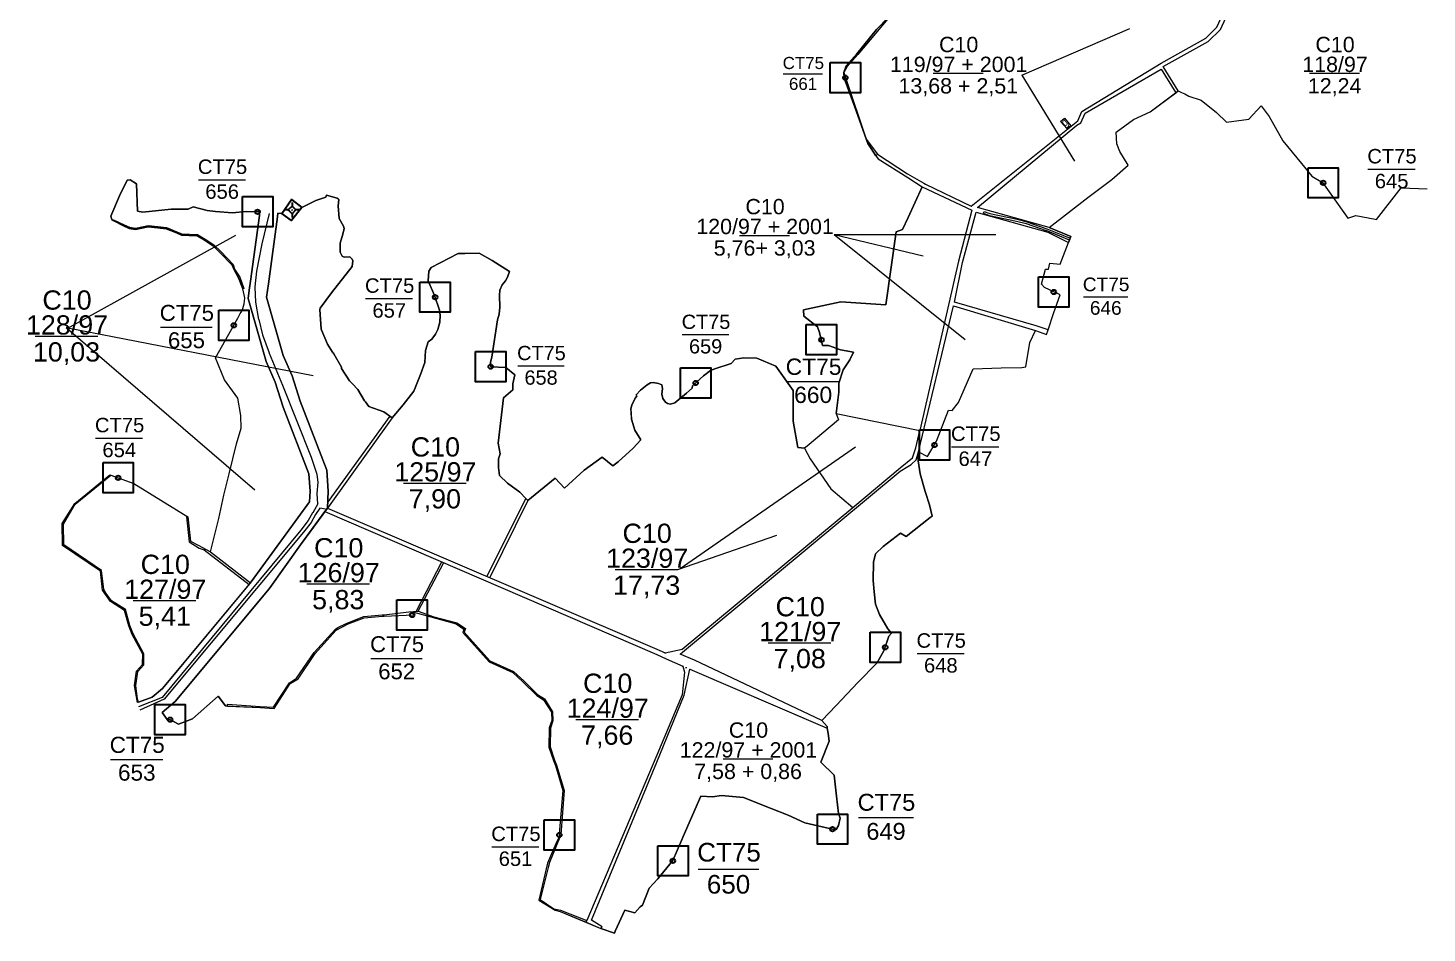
# Model space of a CAD drawing. Header units: metres. Extents: x 414961 to 420278, y 1518967 to 1522724.
# Drawn here: x 414961 to 417274, y 1518967 to 1520463 of the extents above; entities that cross this region are included whole.
import ezdxf
from ezdxf.enums import TextEntityAlignment as Align

# ---------------------------------------------------------------- set-up
doc = ezdxf.new("R2010")
doc.units = ezdxf.units.M
doc.header["$MEASUREMENT"] = 0
doc.linetypes.add('DGN Style 1', pattern=[5.902559, 0.009821, -5.892738])
doc.layers.add('RanhOne', color=1, linetype='Continuous', lineweight=0)
doc.layers.add('TruSo', color=1, linetype='Continuous', lineweight=106)
doc.styles.add('Style-Arial', font='arial.ttf')
doc.styles.add('Style-Arial Narrow IF', font='ARIALNI.TTF')

# ---------------------------------------------------------------- blocks, each defined once
blk = doc.blocks.new('*U0')
at = {"color": 0, "linetype": 'Continuous', "lineweight": -2, "ltscale": 10, "flags": 128}
blk.add_lwpolyline([(-150, 150), (150, 150), (150, -150), (-150, -150), (-150, 150)], close=True, dxfattribs=at)
at = {"color": 0, "linetype": 'Continuous', "lineweight": -2, "ltscale": 10}
blk.add_circle((-0.02828, 0.016065), 22.5, dxfattribs=at)
blk = doc.blocks.new('*U9')
at = {"layer": 'RanhOne', "color": 3, "linetype": 'Continuous', "lineweight": 13}
blk.add_line((-66.520877, -1.660429), (63.750129, -1.660429), dxfattribs=at)
at = {"layer": 'RanhOne', "color": 3, "linetype": 'Continuous', "lineweight": 13, "style": 'Style-Arial'}
blk.add_text('10,03', height=40, dxfattribs=at).set_placement((-1.025137, -54.422685), align=Align.CENTER)
at = {"layer": 'RanhOne', "color": 3, "linetype": 'Continuous', "lineweight": 13, "insert": (-0.000029, 1.089388), "char_height": 40, "attachment_point": 8, "line_spacing_factor": 0.776524, "style": 'Style-Arial'}
blk.add_mtext('C10\\P128/97', dxfattribs=at)
blk = doc.blocks.new('*U10')
at = {"layer": 'RanhOne', "color": 3, "linetype": 'Continuous', "lineweight": 13}
blk.add_line((-66.520877, -1.660429), (63.750129, -1.660429), dxfattribs=at)
at = {"layer": 'RanhOne', "color": 3, "linetype": 'Continuous', "lineweight": 13, "style": 'Style-Arial'}
blk.add_text('5,41', height=40, dxfattribs=at).set_placement((-1.025137, -54.422685), align=Align.CENTER)
at = {"layer": 'RanhOne', "color": 3, "linetype": 'Continuous', "lineweight": 13, "insert": (-0.000029, 1.089388), "char_height": 40, "attachment_point": 8, "line_spacing_factor": 0.776524, "style": 'Style-Arial'}
blk.add_mtext('C10\\P127/97', dxfattribs=at)
blk = doc.blocks.new('*U11')
at = {"layer": 'RanhOne', "color": 3, "linetype": 'Continuous', "lineweight": 13}
blk.add_line((-66.520877, -1.660429), (63.750129, -1.660429), dxfattribs=at)
at = {"layer": 'RanhOne', "color": 3, "linetype": 'Continuous', "lineweight": 13, "style": 'Style-Arial'}
blk.add_text('5,83', height=40, dxfattribs=at).set_placement((-1.025137, -54.422685), align=Align.CENTER)
at = {"layer": 'RanhOne', "color": 3, "linetype": 'Continuous', "lineweight": 13, "insert": (-0.000029, 1.089388), "char_height": 40, "attachment_point": 8, "line_spacing_factor": 0.776524, "style": 'Style-Arial'}
blk.add_mtext('C10\\P126/97', dxfattribs=at)
blk = doc.blocks.new('*U12')
at = {"layer": 'RanhOne', "color": 3, "linetype": 'Continuous', "lineweight": 13}
blk.add_line((-66.520877, -1.660429), (63.750129, -1.660429), dxfattribs=at)
at = {"layer": 'RanhOne', "color": 3, "linetype": 'Continuous', "lineweight": 13, "style": 'Style-Arial'}
blk.add_text('7,90', height=40, dxfattribs=at).set_placement((-1.025137, -54.422685), align=Align.CENTER)
at = {"layer": 'RanhOne', "color": 3, "linetype": 'Continuous', "lineweight": 13, "insert": (-0.000029, 1.089388), "char_height": 40, "attachment_point": 8, "line_spacing_factor": 0.776524, "style": 'Style-Arial'}
blk.add_mtext('C10\\P125/97', dxfattribs=at)
blk = doc.blocks.new('*U13')
at = {"layer": 'RanhOne', "color": 3, "linetype": 'Continuous', "lineweight": 13}
blk.add_line((-66.520877, -1.660429), (63.750129, -1.660429), dxfattribs=at)
at = {"layer": 'RanhOne', "color": 3, "linetype": 'Continuous', "lineweight": 13, "style": 'Style-Arial'}
blk.add_text('7,66', height=40, dxfattribs=at).set_placement((-1.025137, -54.422685), align=Align.CENTER)
at = {"layer": 'RanhOne', "color": 3, "linetype": 'Continuous', "lineweight": 13, "insert": (-0.000029, 1.089388), "char_height": 40, "attachment_point": 8, "line_spacing_factor": 0.776524, "style": 'Style-Arial'}
blk.add_mtext('C10\\P124/97', dxfattribs=at)
blk = doc.blocks.new('*U14')
at = {"layer": 'RanhOne', "color": 3, "linetype": 'Continuous', "lineweight": 13}
blk.add_line((-66.520877, -1.660429), (63.750129, -1.660429), dxfattribs=at)
at = {"layer": 'RanhOne', "color": 3, "linetype": 'Continuous', "lineweight": 13, "style": 'Style-Arial'}
blk.add_text('7,08', height=40, dxfattribs=at).set_placement((-1.025137, -54.422685), align=Align.CENTER)
at = {"layer": 'RanhOne', "color": 3, "linetype": 'Continuous', "lineweight": 13, "insert": (-0.000029, 1.089388), "char_height": 40, "attachment_point": 8, "line_spacing_factor": 0.776524, "style": 'Style-Arial'}
blk.add_mtext('C10\\P121/97', dxfattribs=at)
blk = doc.blocks.new('*U15')
at = {"layer": 'RanhOne', "color": 3, "linetype": 'Continuous', "lineweight": 13}
blk.add_line((-66.520877, -1.660429), (63.750129, -1.660429), dxfattribs=at)
at = {"layer": 'RanhOne', "color": 3, "linetype": 'Continuous', "lineweight": 13, "style": 'Style-Arial'}
blk.add_text('17,73', height=40, dxfattribs=at).set_placement((-1.025137, -54.422685), align=Align.CENTER)
at = {"layer": 'RanhOne', "color": 3, "linetype": 'Continuous', "lineweight": 13, "insert": (-0.000029, 1.089388), "char_height": 40, "attachment_point": 8, "line_spacing_factor": 0.776524, "style": 'Style-Arial'}
blk.add_mtext('C10\\P123/97', dxfattribs=at)
blk = doc.blocks.new('*U16')
at = {"layer": 'RanhOne', "color": 3, "linetype": 'Continuous', "lineweight": 13}
blk.add_line((-66.520877, -1.660429), (63.750129, -1.660429), dxfattribs=at)
at = {"layer": 'RanhOne', "color": 3, "linetype": 'Continuous', "lineweight": 13, "style": 'Style-Arial'}
blk.add_text('5,76+ 3,03', height=40, dxfattribs=at).set_placement((-1.025137, -54.422685), align=Align.CENTER)
at = {"layer": 'RanhOne', "color": 3, "linetype": 'Continuous', "lineweight": 13, "insert": (-0.000029, 1.089388), "char_height": 40, "attachment_point": 8, "line_spacing_factor": 0.776524, "style": 'Style-Arial'}
blk.add_mtext('C10\\P120/97 + 2001', dxfattribs=at)
blk = doc.blocks.new('*U17')
at = {"layer": 'RanhOne', "color": 3, "linetype": 'Continuous', "lineweight": 13}
blk.add_line((-66.520877, -1.660429), (63.750129, -1.660429), dxfattribs=at)
at = {"layer": 'RanhOne', "color": 3, "linetype": 'Continuous', "lineweight": 13, "style": 'Style-Arial'}
blk.add_text('13,68 + 2,51', height=40, dxfattribs=at).set_placement((-1.025137, -54.422685), align=Align.CENTER)
at = {"layer": 'RanhOne', "color": 3, "linetype": 'Continuous', "lineweight": 13, "insert": (-0.000029, 1.089388), "char_height": 40, "attachment_point": 8, "line_spacing_factor": 0.776524, "style": 'Style-Arial'}
blk.add_mtext('C10\\P119/97 + 2001', dxfattribs=at)
blk = doc.blocks.new('*U18')
at = {"layer": 'RanhOne', "color": 3, "linetype": 'Continuous', "lineweight": 13}
blk.add_line((-66.520877, -1.660429), (63.750129, -1.660429), dxfattribs=at)
at = {"layer": 'RanhOne', "color": 3, "linetype": 'Continuous', "lineweight": 13, "style": 'Style-Arial'}
blk.add_text('12,24', height=40, dxfattribs=at).set_placement((-1.025137, -54.422685), align=Align.CENTER)
at = {"layer": 'RanhOne', "color": 3, "linetype": 'Continuous', "lineweight": 13, "insert": (-0.000029, 1.089388), "char_height": 40, "attachment_point": 8, "line_spacing_factor": 0.776524, "style": 'Style-Arial'}
blk.add_mtext('C10\\P118/97', dxfattribs=at)
blk = doc.blocks.new('DDCT')
at = {"layer": 'RanhOne', "color": 5, "linetype": 'Continuous', "lineweight": 0}
for p, q in [((6.24, 0), (-6.24, 0)), ((0, -6.24), (0, 6.24))]:
    blk.add_line(p, q, dxfattribs=at)
blk = doc.blocks.new('CENTRD')
at = {"layer": 'RanhOne', "linetype": 'Continuous', "lineweight": 0}
h = blk.add_hatch(color=7, dxfattribs=at)
edge = h.paths.add_edge_path()
edge.add_arc((0, 0), 1.5, 0, 360)
at = {"layer": 'RanhOne', "color": 7, "linetype": 'Continuous', "lineweight": 0}
for p, q in [((-6.25, 0), (-12.5, 0)), ((0, 6.25), (-6.25, 0)), ((-6.25, 0), (0, -6.25)), ((0, 12.5), (0, 6.25)), ((6.25, 0), (0, 6.25)), ((0, -6.25), (6.25, 0)), ((12.5, 0), (6.25, 0)), ((0, -6.25), (0, -12.5))]:
    blk.add_line(p, q, dxfattribs=at)
blk = doc.blocks.new('*U33')
at = {"layer": 'RanhOne', "color": 3, "linetype": 'Continuous', "lineweight": 13}
blk.add_line((-66.520877, -1.660429), (63.750129, -1.660429), dxfattribs=at)
at = {"layer": 'RanhOne', "color": 3, "linetype": 'Continuous', "lineweight": 13, "style": 'Style-Arial'}
for s, p in [('CT75', (-0.000029, 14.422722)), ('654', (-1.025137, -54.422685))]:
    blk.add_text(s, height=40, dxfattribs=at).set_placement(p, align=Align.CENTER)
blk = doc.blocks.new('*U34')
at = {"layer": 'RanhOne', "color": 3, "linetype": 'Continuous', "lineweight": 13}
blk.add_line((-66.520877, -1.660429), (63.750129, -1.660429), dxfattribs=at)
at = {"layer": 'RanhOne', "color": 3, "linetype": 'Continuous', "lineweight": 13, "style": 'Style-Arial'}
for s, p in [('CT75', (-0.000029, 14.422722)), ('655', (-1.025137, -54.422685))]:
    blk.add_text(s, height=40, dxfattribs=at).set_placement(p, align=Align.CENTER)
blk = doc.blocks.new('*U35')
at = {"layer": 'RanhOne', "color": 3, "linetype": 'Continuous', "lineweight": 13}
blk.add_line((-66.520877, -1.660429), (63.750129, -1.660429), dxfattribs=at)
at = {"layer": 'RanhOne', "color": 3, "linetype": 'Continuous', "lineweight": 13, "style": 'Style-Arial'}
for s, p in [('CT75', (-0.000029, 14.422722)), ('656', (-1.025137, -54.422685))]:
    blk.add_text(s, height=40, dxfattribs=at).set_placement(p, align=Align.CENTER)
blk = doc.blocks.new('*U36')
at = {"layer": 'RanhOne', "color": 3, "linetype": 'Continuous', "lineweight": 13}
blk.add_line((-66.520877, -1.660429), (63.750129, -1.660429), dxfattribs=at)
at = {"layer": 'RanhOne', "color": 3, "linetype": 'Continuous', "lineweight": 13, "style": 'Style-Arial'}
for s, p in [('CT75', (-0.000029, 14.422722)), ('657', (-1.025137, -54.422685))]:
    blk.add_text(s, height=40, dxfattribs=at).set_placement(p, align=Align.CENTER)
blk = doc.blocks.new('*U37')
at = {"layer": 'RanhOne', "color": 3, "linetype": 'Continuous', "lineweight": 13}
blk.add_line((-66.520877, -1.660429), (63.750129, -1.660429), dxfattribs=at)
at = {"layer": 'RanhOne', "color": 3, "linetype": 'Continuous', "lineweight": 13, "style": 'Style-Arial'}
for s, p in [('CT75', (-0.000029, 14.422722)), ('653', (-1.025137, -54.422685))]:
    blk.add_text(s, height=40, dxfattribs=at).set_placement(p, align=Align.CENTER)
blk = doc.blocks.new('*U38')
at = {"layer": 'RanhOne', "color": 3, "linetype": 'Continuous', "lineweight": 13}
blk.add_line((-66.520877, -1.660429), (63.750129, -1.660429), dxfattribs=at)
at = {"layer": 'RanhOne', "color": 3, "linetype": 'Continuous', "lineweight": 13, "style": 'Style-Arial'}
for s, p in [('CT75', (-0.000029, 14.422722)), ('652', (-1.025137, -54.422685))]:
    blk.add_text(s, height=40, dxfattribs=at).set_placement(p, align=Align.CENTER)
blk = doc.blocks.new('*U39')
at = {"layer": 'RanhOne', "color": 3, "linetype": 'Continuous', "lineweight": 13}
blk.add_line((-66.520877, -1.660429), (63.750129, -1.660429), dxfattribs=at)
at = {"layer": 'RanhOne', "color": 3, "linetype": 'Continuous', "lineweight": 13, "style": 'Style-Arial'}
for s, p in [('CT75', (-0.000029, 14.422722)), ('651', (-1.025137, -54.422685))]:
    blk.add_text(s, height=40, dxfattribs=at).set_placement(p, align=Align.CENTER)
blk = doc.blocks.new('*U40')
at = {"layer": 'RanhOne', "color": 3, "linetype": 'Continuous', "lineweight": 13}
blk.add_line((-66.520877, -1.660429), (63.750129, -1.660429), dxfattribs=at)
at = {"layer": 'RanhOne', "color": 3, "linetype": 'Continuous', "lineweight": 13, "style": 'Style-Arial'}
for s, p in [('CT75', (-0.000029, 14.422722)), ('650', (-1.025137, -54.422685))]:
    blk.add_text(s, height=40, dxfattribs=at).set_placement(p, align=Align.CENTER)
blk = doc.blocks.new('*U41')
at = {"layer": 'RanhOne', "color": 3, "linetype": 'Continuous', "lineweight": 13}
blk.add_line((-66.520877, -1.660429), (63.750129, -1.660429), dxfattribs=at)
at = {"layer": 'RanhOne', "color": 3, "linetype": 'Continuous', "lineweight": 13, "style": 'Style-Arial'}
for s, p in [('CT75', (-0.000029, 14.422722)), ('649', (-1.025137, -54.422685))]:
    blk.add_text(s, height=40, dxfattribs=at).set_placement(p, align=Align.CENTER)
blk = doc.blocks.new('*U42')
at = {"layer": 'RanhOne', "color": 3, "linetype": 'Continuous', "lineweight": 13}
blk.add_line((-66.520877, -1.660429), (63.750129, -1.660429), dxfattribs=at)
at = {"layer": 'RanhOne', "color": 3, "linetype": 'Continuous', "lineweight": 13, "style": 'Style-Arial'}
for s, p in [('CT75', (-0.000029, 14.422722)), ('648', (-1.025137, -54.422685))]:
    blk.add_text(s, height=40, dxfattribs=at).set_placement(p, align=Align.CENTER)
blk = doc.blocks.new('*U43')
at = {"layer": 'RanhOne', "color": 3, "linetype": 'Continuous', "lineweight": 13}
blk.add_line((-66.520877, -1.660429), (63.750129, -1.660429), dxfattribs=at)
at = {"layer": 'RanhOne', "color": 3, "linetype": 'Continuous', "lineweight": 13, "style": 'Style-Arial'}
for s, p in [('CT75', (-0.000029, 14.422722)), ('659', (-1.025137, -54.422685))]:
    blk.add_text(s, height=40, dxfattribs=at).set_placement(p, align=Align.CENTER)
blk = doc.blocks.new('*U44')
at = {"layer": 'RanhOne', "color": 3, "linetype": 'Continuous', "lineweight": 13}
blk.add_line((-66.520877, -1.660429), (63.750129, -1.660429), dxfattribs=at)
at = {"layer": 'RanhOne', "color": 3, "linetype": 'Continuous', "lineweight": 13, "style": 'Style-Arial'}
for s, p in [('CT75', (-0.000029, 14.422722)), ('658', (-1.025137, -54.422685))]:
    blk.add_text(s, height=40, dxfattribs=at).set_placement(p, align=Align.CENTER)
blk = doc.blocks.new('*U45')
at = {"layer": 'RanhOne', "color": 3, "linetype": 'Continuous', "lineweight": 13}
blk.add_line((-66.520877, -1.660429), (63.750129, -1.660429), dxfattribs=at)
at = {"layer": 'RanhOne', "color": 3, "linetype": 'Continuous', "lineweight": 13, "style": 'Style-Arial'}
for s, p in [('CT75', (-0.000029, 14.422722)), ('660', (-1.025137, -54.422685))]:
    blk.add_text(s, height=40, dxfattribs=at).set_placement(p, align=Align.CENTER)
blk = doc.blocks.new('*U46')
at = {"layer": 'RanhOne', "color": 3, "linetype": 'Continuous', "lineweight": 13}
blk.add_line((-66.520877, -1.660429), (63.750129, -1.660429), dxfattribs=at)
at = {"layer": 'RanhOne', "color": 3, "linetype": 'Continuous', "lineweight": 13, "style": 'Style-Arial'}
for s, p in [('CT75', (-0.000029, 14.422722)), ('647', (-1.025137, -54.422685))]:
    blk.add_text(s, height=40, dxfattribs=at).set_placement(p, align=Align.CENTER)
blk = doc.blocks.new('*U47')
at = {"layer": 'RanhOne', "color": 3, "linetype": 'Continuous', "lineweight": 13}
blk.add_line((-66.520877, -1.660429), (63.750129, -1.660429), dxfattribs=at)
at = {"layer": 'RanhOne', "color": 3, "linetype": 'Continuous', "lineweight": 13, "style": 'Style-Arial'}
for s, p in [('CT75', (-0.000029, 14.422722)), ('646', (-1.025137, -54.422685))]:
    blk.add_text(s, height=40, dxfattribs=at).set_placement(p, align=Align.CENTER)
blk = doc.blocks.new('*U48')
at = {"layer": 'RanhOne', "color": 3, "linetype": 'Continuous', "lineweight": 13}
blk.add_line((-66.520877, -1.660429), (63.750129, -1.660429), dxfattribs=at)
at = {"layer": 'RanhOne', "color": 3, "linetype": 'Continuous', "lineweight": 13, "style": 'Style-Arial'}
for s, p in [('CT75', (-0.000029, 14.422722)), ('661', (-1.025137, -54.422685))]:
    blk.add_text(s, height=40, dxfattribs=at).set_placement(p, align=Align.CENTER)
blk = doc.blocks.new('*U49')
at = {"layer": 'RanhOne', "color": 3, "linetype": 'Continuous', "lineweight": 13}
blk.add_line((-66.520877, -1.660429), (63.750129, -1.660429), dxfattribs=at)
at = {"layer": 'RanhOne', "color": 3, "linetype": 'Continuous', "lineweight": 13, "style": 'Style-Arial'}
for s, p in [('CT75', (-0.000029, 14.422722)), ('645', (-1.025137, -54.422685))]:
    blk.add_text(s, height=40, dxfattribs=at).set_placement(p, align=Align.CENTER)
blk = doc.blocks.new('*U57')
at = {"layer": 'RanhOne', "color": 3, "linetype": 'Continuous', "lineweight": 13}
blk.add_line((-66.520877, -1.660429), (63.750129, -1.660429), dxfattribs=at)
at = {"layer": 'RanhOne', "color": 3, "linetype": 'Continuous', "lineweight": 13, "style": 'Style-Arial'}
blk.add_text('7,58 + 0,86', height=40, dxfattribs=at).set_placement((-1.025137, -54.422685), align=Align.CENTER)
at = {"layer": 'RanhOne', "color": 3, "linetype": 'Continuous', "lineweight": 13, "insert": (-0.000029, 1.089388), "char_height": 40, "attachment_point": 8, "line_spacing_factor": 0.776524, "style": 'Style-Arial'}
blk.add_mtext('C10\\P122/97 + 2001', dxfattribs=at)
blk = doc.blocks.new('CENTRD_3')
at = {"layer": 'TruSo', "linetype": 'Continuous', "lineweight": 30}
h = blk.add_hatch(color=5, dxfattribs=at)
edge = h.paths.add_edge_path()
edge.add_arc((0, 0), 1.5, 0, 360)
at = {"layer": 'TruSo', "color": 5, "linetype": 'Continuous', "lineweight": 30}
for p, q in [((-6.25, 0), (-12.5, 0)), ((0, 6.25), (-6.25, 0)), ((-6.25, 0), (0, -6.25)), ((0, 12.5), (0, 6.25)), ((6.25, 0), (0, 6.25)), ((0, -6.25), (6.25, 0)), ((12.5, 0), (6.25, 0)), ((0, -6.25), (0, -12.5))]:
    blk.add_line(p, q, dxfattribs=at)
blk = doc.blocks.new('*U85')
at = {"layer": 'TruSo', "color": 5, "linetype": 'Continuous', "lineweight": 30, "flags": 128}
blk.add_lwpolyline([(16.06, 3.98), (-0.82, -17.31), (-16.85, -5.76), (-1.02, 17.31), (16.06, 3.98)], dxfattribs=at)
at = {"layer": 'TruSo', "color": 5, "linetype": 'Continuous', "lineweight": 30}
blk.add_blockref('CENTRD_3', (0, 0), dxfattribs=at)

msp = doc.modelspace()

# ---------------------------------------------------------------- linework, layer by layer
at = {"layer": 'RanhOne', "color": 7, "linetype": 'Continuous', "lineweight": 0}
for p, q in [((416603.619027, 1520385.423968), (416782.334383, 1520462.376504)), ((416603.619027, 1520385.423968), (416691.019967, 1520243.25742)), ((415025.110269, 1519966.62048), (415304.308564, 1520120.980908)), ((416293.331208, 1520121.656372), (416440.738764, 1520086.440805)), ((416293.331208, 1520121.656372), (416560.751996, 1520121.656372)), ((416293.331208, 1520121.656372), (416509.876822, 1519948.187098)), ((415023.842859, 1519968.380117), (415335.616364, 1519699.698384)), ((415023.842859, 1519968.380117), (415432.148746, 1519888.819021)), ((415559.045739, 1519821.597253), (415455.355767, 1519678.499076)), ((415562.64, 1519818.97), (415455.654, 1519669.696)), ((416038.710743, 1519570.02734), (416328.634013, 1519770.8865)), ((415783.68, 1519685.77), (415718.95721, 1519556.898029)), ((415786.97, 1519682.43), (415724.068687, 1519555.194479)), ((416034.92299, 1519568.329283), (416198.51097, 1519624.807111)), ((415602.106052, 1519498.959955), (415644.945102, 1519580.730342)), ((415605.809, 1519499.1595), (415648.005034, 1519579.528731))]:
    msp.add_line(p, q, dxfattribs=at)
at = {"layer": 'RanhOne', "color": 3, "linetype": 'Continuous', "lineweight": 0}
for p, q in [((416858.3389, 1520356.1889), (416862.2, 1520359.04)), ((416667.611045, 1520308.637229), (416674.08, 1520314.02)), ((416674.08, 1520314.02), (416684.7, 1520301.257)), ((416678.53, 1520296.483), (416667.611045, 1520308.637229)), ((416684.7, 1520301.257), (416678.53, 1520296.483)), ((416362.5719, 1520251.9522), (416365.212, 1520254.43)), ((416296.892, 1519826.101), (416434.8403, 1519798.1633)), ((415451.4044, 1519663.8721), (415455.654, 1519669.696)), ((415252.106, 1519600.749), (415253.9335, 1519601.9929)), ((415252.106, 1519600.749), (415326.1837, 1519543.5131)), ((415262.342, 1519597.618), (415328.5381, 1519546.3375)), ((415326.1837, 1519543.5131), (415328.5381, 1519546.3375)), ((416015.577, 1519420.743), (416042.979, 1519408.451)), ((416054.541, 1519403.387), (416282.0823, 1519305.9096)), ((416054.541, 1519403.387), (416262.8, 1519314.17)), ((415883.3008, 1518985.2649), (415884.5223, 1518988.1563)), ((415883.3008, 1518985.2649), (415907.88, 1518975.05))]:
    msp.add_line(p, q, dxfattribs=at)
at = {"layer": 'RanhOne', "color": 3, "linetype": 'Continuous', "lineweight": 0, "ltscale": 5}
msp.add_line((416540.107571, 1520157.200475), (416541.479, 1520160.072), dxfattribs=at)
at = {"layer": 'RanhOne', "color": 3, "linetype": 'DGN Style 1', "lineweight": 0}
for p, q in [((416014.23, 1519430.38), (416015.577, 1519420.743)), ((416042.979, 1519408.451), (416054.541, 1519403.387))]:
    msp.add_line(p, q, dxfattribs=at)
at = {"layer": 'RanhOne', "color": 3, "linetype": 'Continuous', "lineweight": 0, "flags": 128}
for points in [[(416365.212, 1520254.43), (416414.423, 1520222.245), (416441.861, 1520206.8784), (416444.165, 1520205.13), (416519.85, 1520168.6), (416696.058, 1520309.8045), (416703.144, 1520325.302), (416833.992, 1520405.026), (416907.662, 1520446.317), (416926.205, 1520464.724), (416993.41, 1520611.704)], [(416862.2, 1520359.04), (416837.468, 1520399.318), (416911.8558, 1520440.7577), (416931.9577, 1520460.7122), (416999.455, 1520608.257)], [(416527.2278, 1520558.6165), (416586.052, 1520561.938), (416677.8014, 1520569.8018), (416714.6931, 1520576.5089), (416720.8235, 1520574.3761), (416747.376, 1520577.1643), (416739.469, 1520561.0718), (416721.631, 1520549.8541), (416657.3006, 1520535.5949), (416591.4572, 1520521.7923), (416471.3244, 1520494.3108), (416430.4061, 1520485.1622), (416416.6212, 1520483.2093), (416396.7644, 1520480.7499), (416382.2637, 1520478.1388), (416361.7616, 1520453.9758), (416332.3453, 1520419.2392), (416314.7357, 1520399.271), (416309.5603, 1520389.4591), (416312.5, 1520379.64), (416346.4593, 1520279.2763), (416365.212, 1520254.43)], [(416362.5719, 1520251.9522), (416354.5131, 1520263.9485), (416348.97, 1520272.2), (416327.3601, 1520332.3201), (416311.8241, 1520375.5423), (416309.844, 1520381.051), (416309.52, 1520389.76), (416313.078, 1520400.415), (416330.832, 1520420.547), (416363.18, 1520460.46), (416383.17, 1520481.13)], [(416648.65, 1520133.4), (416530.17, 1520166.19), (416694.757, 1520302.445), (416700.965, 1520306.143), (416708.545, 1520322.215), (416834.048, 1520394.865), (416858.3389, 1520356.1889)], [(416648.65, 1520133.4), (416713.01, 1520183.11), (416752.28, 1520212.93), (416779.44, 1520236.17), (416765.79, 1520258.76), (416760.55, 1520271.77), (416759.39, 1520291.2), (416788.22, 1520311.92), (416815.79, 1520324.77), (416858.3389, 1520356.1889)], [(416862.2, 1520359.04), (416867.66, 1520356.58), (416873.13, 1520354.12), (416879.77, 1520350.62), (416900.42, 1520343.92), (416925.77, 1520323.4), (416941.92, 1520307.46), (416979.06, 1520312.4), (416999.2, 1520334.71), (417012.7, 1520316.79), (417035.31, 1520276.9), (417066.25, 1520239.16), (417083.38, 1520218.08), (417100.74, 1520207.76), (417117.27, 1520184.87), (417142.51, 1520149.07), (417155.94, 1520153.28), (417187.998, 1520146.998), (417190.08, 1520146.59), (417230.8, 1520199.23), (417273.8, 1520197.49)], [(416362.5719, 1520251.9522), (416366.08, 1520246.73), (416415.192, 1520216.0225), (416438.89, 1520200.56)], [(415328.5381, 1519546.3375), (415329.558, 1519547.561), (415426.086, 1519680.07), (415426.863, 1519697.517), (415425.148, 1519726.096), (415382.276, 1519836.466), (415369.237, 1519877.703), (415354.12, 1519911.879), (415324.516, 1520015.836), (415326.164, 1520029.781), (415328.444, 1520044.576), (415343.325, 1520153.407), (415343.469, 1520158.272), (415343.4563, 1520159.323), (415321.18, 1520159.81), (415298.82, 1520157.71), (415270.45, 1520160.07), (415256.88, 1520161.23), (415233.42, 1520167.51), (415225.53, 1520163.87), (415197.44, 1520163.49), (415150.7, 1520158.63), (415141.775, 1520160.612), (415140.052, 1520205.456), (415129.515, 1520212.433), (415124.646, 1520211.604), (415111.928, 1520185.884), (415097.39, 1520152.17), (415099.292, 1520146.798), (415101.329, 1520144.827)], [(416296.892, 1519826.101), (416300.917, 1519860.995), (416301.402, 1519875.867), (416308.5, 1519898.195), (416319.27, 1519914.831), (416325.5, 1519927.38), (416303.78, 1519931.45), (416284.28, 1519938.21), (416274.04, 1519938.49), (416272.19, 1519947.84), (416269.38, 1519959.79), (416265.66, 1519969.26), (416243.37, 1519986.86), (416242.4667, 1519997.222), (416304.546, 1520010.423), (416378.587, 1520005.743), (416396.09, 1520126.37), (416406.51, 1520129.9), (416415.95, 1520150.12), (416438.89, 1520200.56)], [(416438.89, 1520200.56), (416521.02, 1520161.78), (416498.7609, 1520077.5927), (416434.8403, 1519798.1633)], [(415455.654, 1519669.696), (415456.903, 1519697.749), (415454.812, 1519732.58), (415410.59, 1519846.43), (415397.343, 1519888.325), (415382.396, 1519922.113), (415355.012, 1520018.262), (415358.154, 1520040.418), (415373.265, 1520150.923), (415373.446, 1520157.0285), (415380.53, 1520156.8), (415396.37, 1520145.04), (415413.55, 1520166.48), (415436.25, 1520178.24), (415453.21, 1520183.36), (415454.36, 1520186.8), (415471.48, 1520181.65), (415473.55, 1520180.98), (415474.69, 1520179.75), (415473.18, 1520169.37), (415475.22, 1520148.37), (415482.29, 1520135.56), (415483.33, 1520131.81), (415481.13, 1520122.51), (415476.74, 1520107.78), (415476.5, 1520092.75), (415480.09, 1520086.18), (415483.45, 1520084.46), (415492.57, 1520084.8), (415496.49, 1520081.15), (415497.5, 1520078.24), (415496.33, 1520068.73), (415462.32, 1520025.6), (415443.53, 1520000.26), (415443.01, 1519997.7), (415445.4, 1519965.44), (415455.84, 1519940.62), (415464.13, 1519927.62), (415465.048, 1519926.218), (415465.97, 1519924.81), (415478.95, 1519902.68), (415478.96, 1519900.12), (415492.23, 1519880.25), (415497.1, 1519874.8), (415505.74, 1519865.66), (415516.9, 1519847.1), (415518.35, 1519845.4), (415524.03, 1519837.54), (415548.75, 1519829), (415562.64, 1519818.97), (415580.74, 1519840.19), (415598.37, 1519862.72), (415609.43, 1519890.49), (415616.51, 1519910.51), (415617.54, 1519930.13), (415622.07, 1519944.29), (415627.99, 1519948.58), (415634.37, 1519956.99), (415638.38, 1519964.96), (415641.53, 1519976.85), (415641.87, 1519988.48), (415640.66, 1519997), (415632.46, 1520021.21), (415622.34, 1520045.47), (415623.24, 1520061.2), (415627.36, 1520067.52), (415671.96, 1520090.16), (415682.76, 1520090.63), (415706.38, 1520090.94), (415727.87, 1520078.7), (415756.43, 1520060.72), (415753.29, 1520051.3), (415749.96, 1520045.35), (415744.76, 1520038.4), (415740.95, 1520030.01), (415740.29, 1520020.95), (415740.9, 1520001.48), (415739.31, 1519990.41), (415736.65, 1519981), (415727.25, 1519919.36), (415725.334, 1519910.816), (415725.658, 1519903.32), (415750.6, 1519901.755), (415765.26, 1519889.94), (415762.28, 1519875.16), (415761.96, 1519865.29), (415746.78, 1519851.7), (415737.65, 1519776.85), (415741.22, 1519759.13), (415738.721, 1519750.862), (415738.38, 1519736.77), (415740.13, 1519723.47), (415753.25, 1519710.86), (415773.89, 1519695.72), (415783.68, 1519685.77), (415786.97, 1519682.43), (415831.97, 1519718.86), (415847.77, 1519702.33), (415880.14, 1519732.16), (415909.81, 1519753.69), (415927.54, 1519739.41), (415931.97, 1519742.87), (415936.4, 1519746.31), (415961.08, 1519768.67), (415973.76, 1519782.37), (415963.83, 1519798.39), (415958.21, 1519816.43), (415957.5731, 1519829.2624), (415957.4152, 1519832.4439), (415957.34, 1519833.96), (415959.17, 1519839.64), (415964.64, 1519851.15), (415967.04, 1519854.75), (415965.8, 1519856.94), (415972.99, 1519864.8), (415984.09, 1519873.25), (415989.53, 1519876.51), (415994.02, 1519877.25), (416003.12, 1519875.79), (416008.45, 1519873.13), (416009.4, 1519867.25), (416008.27, 1519857.86), (416009.95, 1519850.56), (416014.43, 1519844.87), (416018.07, 1519842.4), (416022.71, 1519841.48), (416029.91, 1519843.58), (416049.09, 1519859.42), (416058.74, 1519867.82), (416059.08, 1519871.71), (416060.7645, 1519873.2373), (416077.19, 1519888.13), (416089.19, 1519896.93), (416096.36, 1519900.06), (416122.92, 1519908.48), (416129.985, 1519915.791), (416144.083, 1519918.003), (416165.777, 1519917.39), (416196.946, 1519904.4), (416225.699, 1519863.872), (416225.79, 1519813.2), (416233.618, 1519769.563), (416244.272, 1519768.78)], [(416646.99, 1519964.03), (416627.12, 1519970.67), (416492.22, 1520009.95), (416505.586, 1520075.589), (416527.96, 1520158.68), (416646.53, 1520125.83), (416650.844, 1520123.672), (416680.78, 1520108.7)], [(415101.329, 1520144.827), (415102.183, 1520146.252), (415119.3625, 1520137.8314), (415128.2867, 1520133.9421), (415138.1159, 1520132.3015), (415159.1058, 1520136.6826), (415175.5288, 1520134.8902), (415189.6171, 1520133.3551), (415206.8518, 1520126.1947), (415214.9407, 1520122.8292), (415240.571, 1520121.6156), (415253.5312, 1520114.0604), (415267.985, 1520104.5457), (415279.3089, 1520093.5138), (415300.0332, 1520072.3271), (415302.2501, 1520064.5949), (415310.5928, 1520051.3485), (415317.5239, 1520032.6822), (415315.649, 1520031.986)], [(415101.329, 1520144.827), (415118.506, 1520136.023), (415127.714, 1520132.01), (415138.157, 1520130.267), (415159.204, 1520134.66), (415175.312, 1520132.902), (415189.115, 1520131.398), (415206.084, 1520124.348), (415214.496, 1520120.848), (415239.987, 1520119.641), (415252.477, 1520112.36), (415266.726, 1520102.98), (415277.896, 1520092.098), (415298.25, 1520071.29), (415301.1894, 1520063.6743), (415308.79, 1520050.458), (415315.649, 1520031.986)], [(416648.65, 1520133.4), (416684.6467, 1520118.6993), (416681.8745, 1520111.5303), (416680.78, 1520108.7)], [(416646.99, 1519964.03), (416656.64, 1519992.88), (416667.11, 1520021.92), (416640.9, 1520033.98), (416636.06, 1520039.59), (416642.56, 1520064.66), (416647.75, 1520064.7), (416650, 1520074.66), (416666.929, 1520072.88), (416680.78, 1520108.7)], [(415262.342, 1519597.618), (415276.3, 1519652.59), (415284.21, 1519691.03), (415293.12, 1519726.39), (415305.11, 1519775.93), (415312.9, 1519801.65), (415312.45, 1519822.85), (415307.37, 1519851.55), (415285.26, 1519881.66), (415270.61, 1519918.23), (415307.34, 1519983.57), (415311.563, 1519991.003), (415314.406, 1519995.526), (415317.911, 1520007.465), (415318.585, 1520011.523), (415319.05, 1520017.4), (415315.649, 1520031.986)], [(416432.74, 1519762.48), (416490.71, 1520003.71), (416626.18, 1519963.11)], [(416432.74, 1519762.48), (416447.95, 1519754.73), (416462.76, 1519780.14), (416482.59, 1519831.67), (416488.66, 1519831.12), (416498.82, 1519844.11), (416523.37, 1519899.6), (416569.43, 1519901.69), (416603.92, 1519902.03), (416610.398, 1519903.064), (416616.765, 1519943.085), (416626.18, 1519963.11)], [(416626.18, 1519963.11), (416644.4184, 1519956.6321), (416646.99, 1519964.03)], [(416296.892, 1519826.101), (416300.659, 1519815.632), (416248.571, 1519772.075), (416244.272, 1519768.78)], [(416324.051, 1519670.895), (416402.506, 1519736.234), (416422.782, 1519752.88), (416428.269, 1519769.437), (416434.8403, 1519798.1633)], [(416272.7937, 1519318.8519), (416062.57, 1519418.43), (416038.59, 1519428.41), (416042.64, 1519431.77), (416402.32, 1519730.6), (416415.26, 1519738.67), (416420.76, 1519741.9), (416429.2232, 1519749.5576), (416432.74, 1519762.48)], [(416244.272, 1519768.78), (416253.933, 1519750.853), (416287.9444, 1519701.402), (416324.051, 1519670.895)], [(416432.74, 1519762.48), (416431.82, 1519754.74), (416432.42, 1519747.5), (416435.47, 1519726.3), (416444.06, 1519697.15), (416451.25, 1519674.89), (416455.25, 1519656.47), (416451.95, 1519654.06), (416412.21, 1519622.98), (416403.24, 1519628.11), (416374.3, 1519606.27), (416361.88, 1519593.86), (416358.43, 1519580.08), (416357.8, 1519550.16), (416359.578, 1519531.5432), (416361.56, 1519510.79), (416368.34, 1519493.55), (416382.1, 1519470.15), (416387.9607, 1519463.0393), (416383.89, 1519458.01), (416375.39, 1519433.8), (416363.9, 1519413.48), (416332.7128, 1519381.3438), (416296.97, 1519343.18), (416272.7937, 1519318.8519)], [(415143.2651, 1519348.8127), (415141.4244, 1519348.1224), (415136.828, 1519376.546), (415140.24, 1519400.17), (415149.9, 1519411.3), (415150.25, 1519428.29), (415132.9, 1519460.76), (415127.28, 1519475.03), (415119.93, 1519500.56), (415097.07, 1519515.16), (415084.04, 1519534.13), (415080.22, 1519565.44), (415017.76, 1519607.89), (415017.19, 1519644.18), (415038.29, 1519677.51), (415095.67, 1519724.71), (415097.4253, 1519724.0808)], [(415143.2651, 1519348.8127), (415141.7026, 1519353.9215), (415139.1416, 1519376.5658), (415142.2886, 1519399.4791), (415151.8847, 1519410.5355), (415152.2603, 1519428.7715), (415134.7185, 1519461.6005), (415129.1757, 1519475.6745), (415121.643, 1519501.8391), (415098.4887, 1519516.627), (415089.723, 1519528.342), (415085.9659, 1519534.8585), (415082.0953, 1519566.5837), (415019.7434, 1519608.9602), (415019.1122, 1519643.3288), (415038.3471, 1519676.1517), (415097.4253, 1519724.0808)], [(415097.4253, 1519724.0808), (415135.73, 1519710.35), (415224.66, 1519655.26)], [(415290.29, 1519342.4914), (415287, 1519342.64), (415274.991, 1519358.972), (415232.413, 1519321.279), (415209.379, 1519312.308), (415196.118, 1519319.824), (415190.73, 1519320.37), (415182.3715, 1519332.0619), (415203.983, 1519350.125), (415359.241, 1519536.362), (415411.135, 1519608.685), (415451.4044, 1519663.8721)], [(415451.4044, 1519663.8721), (416000, 1519427.4559), (416015.577, 1519420.743)], [(415455.654, 1519669.696), (416000, 1519436.523), (416014.23, 1519430.38)], [(416014.23, 1519430.38), (416041.941, 1519436.571), (416324.051, 1519670.895)], [(415224.66, 1519655.26), (415222.6718, 1519655.0433), (415226.9752, 1519614.0927), (415243.615, 1519603.28), (415252.106, 1519600.749)], [(415224.66, 1519655.26), (415229.02, 1519615.25), (415241.811, 1519608.444), (415253.9335, 1519601.9929)], [(415253.9335, 1519601.9929), (415262.32, 1519597.53), (415262.342, 1519597.618)], [(415143.2651, 1519348.8127), (415165.698, 1519357.225), (415182.831, 1519371.545), (415326.1837, 1519543.5131)], [(415290.29, 1519342.4914), (415290.5209, 1519345.8082), (415344.7033, 1519342.0356), (415366.369, 1519340.6506), (415392.798, 1519380.838), (415404.483, 1519388.6713), (415433.7486, 1519430.8235), (415468.7781, 1519469.8114), (415472.906, 1519472.195), (415476.381, 1519473.852), (415489.2113, 1519479.9514), (415515.7794, 1519490.2868), (415546.3978, 1519493.0217), (415549.3519, 1519493.2983), (415590.2671, 1519498.4464), (415605.809, 1519499.1595), (415631.7715, 1519490.1625), (415669.3849, 1519480.107), (415683.8667, 1519470.4563), (415681.5761, 1519464.6925), (415724.2273, 1519417.1095), (415763.1278, 1519399.5643), (415780.2964, 1519384.0619), (415802.9318, 1519361.5358), (415814.3931, 1519354.356), (415827.9007, 1519333.2146), (415828.4009, 1519318.1461), (415824.3033, 1519305.9238), (415823.667, 1519274.8412), (415831.2804, 1519253.1701), (415834.63, 1519244.9721), (415846.9137, 1519203.2074), (415841.757, 1519130.144), (415839.66, 1519125.881), (415822.626, 1519083.88), (415820.854, 1519075.62), (415807.2197, 1519022.856), (415830.0826, 1519007.5827), (415841.1201, 1519004.9601), (415884.5223, 1518988.1563)], [(415290.29, 1519342.4914), (415344.57, 1519340.04), (415367.41, 1519338.58), (415394.025, 1519379.628), (415407.5368, 1519387.252), (415435.32, 1519429.58), (415470.01, 1519468.19), (415490.02, 1519478.12), (415516.24, 1519488.32), (415546.58, 1519491.03), (415549.57, 1519491.31), (415597.9, 1519493.11), (415598.17, 1519494.99), (415598.52, 1519497.51), (415604.56, 1519495.85), (415668.55, 1519478.26), (415681.41, 1519469.69), (415679.26, 1519464.28), (415723.02, 1519415.46), (415762.02, 1519397.87), (415778.92, 1519382.61), (415801.68, 1519359.96), (415812.95, 1519352.9), (415825.92, 1519332.6), (415826.39, 1519318.44), (415822.31, 1519306.27), (415821.66, 1519274.52), (415829.41, 1519252.46), (415832.74, 1519244.31), (415844.89, 1519203), (415838.47, 1519124.65), (415835.12, 1519118.43), (415819.23, 1519082.82), (415805.2, 1519021.8), (415832.1433, 1519005.1869), (415840.398, 1519003.095), (415883.3008, 1518985.2649)], [(416042.979, 1519408.451), (416046.201, 1519398.645), (416042.024, 1519360.974), (416000, 1519261.5002), (415884.5223, 1518988.1563)], [(415907.88, 1518975.05), (415909.87, 1518977.58), (415892.3654, 1518988.6534), (416000, 1519249.8658), (416045.64, 1519360.627), (416054.541, 1519403.387)], [(416272.7937, 1519318.8519), (416281.618, 1519308.878), (416282.0823, 1519305.9096)], [(416282.0823, 1519305.9096), (416283.49, 1519296.91), (416285.239, 1519284.419), (416271.575, 1519249.765), (416293.66, 1519228.09), (416297.03, 1519193.79), (416300.81, 1519164.97), (416303.39, 1519157.13), (416300.43, 1519145.09), (416296.67, 1519138.28), (416292.701, 1519138.379), (416244.79, 1519149.62), (416217.59, 1519162.4), (416189.48, 1519173.09), (416143.72, 1519191.44), (416106.97, 1519194.55), (416092.13, 1519192.28), (416072.91, 1519193.32), (416043.801, 1519126.643), (416041.15, 1519120.57), (416026.88, 1519087.09), (416001.86, 1519056.89), (415987.74, 1519041.27), (415976.28, 1519013.42), (415972.74, 1519010.81), (415963.72, 1519000.69), (415947.56, 1519005.01), (415931.58, 1518970.33), (415930.11, 1518967.41), (415907.88, 1518975.05)]]:
    msp.add_lwpolyline(points, dxfattribs=at)
at = {"layer": 'RanhOne', "color": 3, "linetype": 'Continuous', "lineweight": 13, "flags": 128}
for points in [[(416383.17, 1520481.13), (416363.18, 1520460.46), (416330.832, 1520420.547), (416313.078, 1520400.415), (416309.52, 1520389.76), (416309.844, 1520381.051), (416311.8241, 1520375.5423), (416327.3601, 1520332.3201), (416348.97, 1520272.2), (416354.5131, 1520263.9485), (416362.5719, 1520251.9522), (416366.08, 1520246.73), (416415.192, 1520216.0225), (416438.89, 1520200.56), (416415.95, 1520150.12), (416406.51, 1520129.9), (416396.09, 1520126.37), (416378.587, 1520005.743), (416304.546, 1520010.423), (416242.4667, 1519997.222), (416243.37, 1519986.86), (416265.66, 1519969.26), (416269.38, 1519959.79), (416272.19, 1519947.84), (416274.04, 1519938.49), (416284.28, 1519938.21), (416303.78, 1519931.45), (416325.5, 1519927.38), (416319.27, 1519914.831), (416308.5, 1519898.195), (416301.402, 1519875.867), (416300.917, 1519860.995), (416296.892, 1519826.101), (416300.659, 1519815.632), (416248.571, 1519772.075), (416244.272, 1519768.78), (416233.618, 1519769.563), (416225.79, 1519813.2), (416225.699, 1519863.872), (416196.946, 1519904.4), (416165.777, 1519917.39), (416144.083, 1519918.003), (416129.985, 1519915.791), (416122.92, 1519908.48), (416096.36, 1519900.06), (416089.19, 1519896.93), (416077.19, 1519888.13), (416059.08, 1519871.71), (416058.74, 1519867.82), (416049.09, 1519859.42), (416029.91, 1519843.58), (416022.71, 1519841.48), (416018.07, 1519842.4), (416014.43, 1519844.87), (416009.95, 1519850.56), (416008.27, 1519857.86), (416009.4, 1519867.25), (416008.45, 1519873.13), (416003.12, 1519875.79), (415994.02, 1519877.25), (415989.53, 1519876.51), (415984.09, 1519873.25), (415972.99, 1519864.8), (415965.8, 1519856.94), (415967.04, 1519854.75), (415964.64, 1519851.15), (415959.17, 1519839.64), (415957.34, 1519833.96), (415958.21, 1519816.43), (415963.83, 1519798.39), (415973.76, 1519782.37), (415961.08, 1519768.67), (415936.4, 1519746.31), (415931.97, 1519742.87), (415927.54, 1519739.41), (415909.81, 1519753.69), (415880.14, 1519732.16), (415847.77, 1519702.33), (415831.97, 1519718.86), (415786.97, 1519682.43), (415783.68, 1519685.77), (415773.89, 1519695.72), (415753.25, 1519710.86), (415740.13, 1519723.47), (415738.38, 1519736.77), (415738.721, 1519750.862), (415741.22, 1519759.13), (415737.65, 1519776.85), (415746.78, 1519851.7), (415761.96, 1519865.29), (415762.28, 1519875.16), (415765.26, 1519889.94), (415750.6, 1519901.755), (415725.658, 1519903.32), (415725.334, 1519910.816), (415727.25, 1519919.36), (415736.65, 1519981), (415739.31, 1519990.41), (415740.9, 1520001.48), (415740.29, 1520020.95), (415740.95, 1520030.01), (415744.76, 1520038.4), (415749.96, 1520045.35), (415753.29, 1520051.3), (415756.43, 1520060.72), (415727.87, 1520078.7), (415706.38, 1520090.94), (415682.76, 1520090.63), (415671.96, 1520090.16), (415627.36, 1520067.52), (415623.24, 1520061.2), (415622.34, 1520045.47), (415632.46, 1520021.21), (415640.66, 1519997), (415641.87, 1519988.48), (415641.53, 1519976.85), (415638.38, 1519964.96), (415634.37, 1519956.99), (415627.99, 1519948.58), (415622.07, 1519944.29), (415617.54, 1519930.13), (415616.51, 1519910.51), (415609.43, 1519890.49), (415598.37, 1519862.72), (415580.74, 1519840.19), (415562.64, 1519818.97), (415548.75, 1519829), (415524.03, 1519837.54), (415518.35, 1519845.4), (415516.9, 1519847.1), (415505.74, 1519865.66), (415497.1, 1519874.8), (415492.23, 1519880.25), (415478.96, 1519900.12), (415478.95, 1519902.68), (415465.97, 1519924.81), (415465.048, 1519926.218), (415464.13, 1519927.62), (415455.84, 1519940.62), (415445.4, 1519965.44), (415443.01, 1519997.7), (415443.53, 1520000.26), (415462.32, 1520025.6), (415496.33, 1520068.73), (415497.5, 1520078.24), (415496.49, 1520081.15), (415492.57, 1520084.8), (415483.45, 1520084.46), (415480.09, 1520086.18), (415476.5, 1520092.75), (415476.74, 1520107.78), (415481.13, 1520122.51), (415483.33, 1520131.81), (415482.29, 1520135.56), (415475.22, 1520148.37), (415473.18, 1520169.37), (415474.69, 1520179.75), (415473.55, 1520180.98), (415471.48, 1520181.65), (415454.36, 1520186.8), (415453.21, 1520183.36), (415436.25, 1520178.24), (415413.55, 1520166.48), (415396.37, 1520145.04), (415380.53, 1520156.8), (415373.446, 1520157.0285), (415373.265, 1520150.923), (415358.154, 1520040.418), (415355.012, 1520018.262), (415382.396, 1519922.113), (415397.343, 1519888.325), (415410.59, 1519846.43), (415454.812, 1519732.58), (415456.903, 1519697.749), (415455.654, 1519669.696), (415411.135, 1519608.685), (415359.241, 1519536.362), (415203.983, 1519350.125), (415182.3715, 1519332.0619), (415190.73, 1519320.37), (415196.118, 1519319.824), (415209.379, 1519312.308), (415232.413, 1519321.279), (415274.991, 1519358.972), (415287, 1519342.64), (415344.57, 1519340.04), (415367.41, 1519338.58), (415394.025, 1519379.628), (415407.5368, 1519387.252), (415435.32, 1519429.58), (415470.01, 1519468.19), (415490.02, 1519478.12), (415516.24, 1519488.32), (415546.58, 1519491.03), (415549.57, 1519491.31), (415597.9, 1519493.11), (415598.17, 1519494.99), (415598.52, 1519497.51), (415604.56, 1519495.85), (415668.55, 1519478.26), (415681.41, 1519469.69), (415679.26, 1519464.28), (415723.02, 1519415.46), (415762.02, 1519397.87), (415778.92, 1519382.61), (415801.68, 1519359.96), (415812.95, 1519352.9), (415825.92, 1519332.6), (415826.39, 1519318.44), (415822.31, 1519306.27), (415821.66, 1519274.52), (415829.41, 1519252.46), (415832.74, 1519244.31), (415844.89, 1519203), (415838.47, 1519124.65), (415835.12, 1519118.43), (415819.23, 1519082.82), (415805.2, 1519021.8), (415832.1433, 1519005.1869), (415840.398, 1519003.095), (415907.88, 1518975.05), (415930.11, 1518967.41), (415931.58, 1518970.33), (415947.56, 1519005.01), (415963.72, 1519000.69), (415972.74, 1519010.81), (415976.28, 1519013.42), (415987.74, 1519041.27), (416001.86, 1519056.89), (416026.88, 1519087.09), (416041.15, 1519120.57), (416043.801, 1519126.643), (416072.91, 1519193.32), (416092.13, 1519192.28), (416106.97, 1519194.55), (416143.72, 1519191.44), (416189.48, 1519173.09), (416217.59, 1519162.4), (416244.79, 1519149.62), (416292.701, 1519138.379), (416296.67, 1519138.28), (416300.43, 1519145.09), (416303.39, 1519157.13), (416300.81, 1519164.97), (416297.03, 1519193.79), (416293.66, 1519228.09), (416271.575, 1519249.765), (416285.239, 1519284.419), (416283.49, 1519296.91), (416282.0823, 1519305.9096), (416281.618, 1519308.878), (416272.7937, 1519318.8519), (416296.97, 1519343.18), (416332.7128, 1519381.3438), (416363.9, 1519413.48), (416375.39, 1519433.8), (416383.89, 1519458.01), (416387.9607, 1519463.0393), (416382.1, 1519470.15), (416368.34, 1519493.55), (416361.56, 1519510.79), (416359.578, 1519531.5432), (416357.8, 1519550.16), (416358.43, 1519580.08), (416361.88, 1519593.86), (416374.3, 1519606.27), (416403.24, 1519628.11), (416412.21, 1519622.98), (416451.95, 1519654.06), (416455.25, 1519656.47), (416451.25, 1519674.89), (416444.06, 1519697.15), (416435.47, 1519726.3), (416432.42, 1519747.5), (416431.82, 1519754.74), (416432.74, 1519762.48), (416447.95, 1519754.73), (416462.76, 1519780.14), (416482.59, 1519831.67), (416488.66, 1519831.12), (416498.82, 1519844.11), (416523.37, 1519899.6), (416569.43, 1519901.69), (416603.92, 1519902.03), (416610.398, 1519903.064), (416616.765, 1519943.085), (416626.18, 1519963.11), (416644.4184, 1519956.6321), (416646.99, 1519964.03), (416656.64, 1519992.88), (416667.11, 1520021.92), (416640.9, 1520033.98), (416636.06, 1520039.59), (416642.56, 1520064.66), (416647.75, 1520064.7), (416650, 1520074.66), (416666.929, 1520072.88), (416680.78, 1520108.7), (416681.8745, 1520111.5303), (416684.6467, 1520118.6993), (416648.65, 1520133.4), (416713.01, 1520183.11), (416752.28, 1520212.93), (416779.44, 1520236.17), (416765.79, 1520258.76), (416760.55, 1520271.77), (416759.39, 1520291.2), (416788.22, 1520311.92), (416815.79, 1520324.77), (416862.2, 1520359.04), (416867.66, 1520356.58), (416873.13, 1520354.12), (416879.77, 1520350.62), (416900.42, 1520343.92), (416925.77, 1520323.4), (416941.92, 1520307.46), (416979.06, 1520312.4), (416999.2, 1520334.71), (417012.7, 1520316.79), (417035.31, 1520276.9), (417066.25, 1520239.16), (417083.38, 1520218.08), (417100.74, 1520207.76), (417117.27, 1520184.87), (417142.51, 1520149.07), (417155.94, 1520153.28), (417187.998, 1520146.998), (417190.08, 1520146.59), (417230.8, 1520199.23), (417273.8, 1520197.49)], [(415426.863, 1519697.517), (415426.086, 1519680.07), (415329.558, 1519547.561), (415182.831, 1519371.545), (415165.698, 1519357.225), (415141.4244, 1519348.1224), (415136.828, 1519376.546), (415140.24, 1519400.17), (415149.9, 1519411.3), (415150.25, 1519428.29), (415132.9, 1519460.76), (415127.28, 1519475.03), (415119.93, 1519500.56), (415097.07, 1519515.16), (415084.04, 1519534.13), (415080.22, 1519565.44), (415017.76, 1519607.89), (415017.19, 1519644.18), (415038.29, 1519677.51), (415095.67, 1519724.71), (415135.73, 1519710.35), (415224.66, 1519655.26), (415229.02, 1519615.25), (415241.811, 1519608.444), (415262.32, 1519597.53), (415262.342, 1519597.618), (415276.3, 1519652.59), (415284.21, 1519691.03), (415293.12, 1519726.39), (415305.11, 1519775.93), (415312.9, 1519801.65), (415312.45, 1519822.85), (415307.37, 1519851.55), (415285.26, 1519881.66), (415270.61, 1519918.23), (415307.34, 1519983.57), (415311.563, 1519991.003), (415314.406, 1519995.526), (415317.911, 1520007.465), (415318.585, 1520011.523), (415319.05, 1520017.4), (415315.649, 1520031.986), (415308.79, 1520050.458), (415301.1894, 1520063.6743), (415298.25, 1520071.29), (415277.896, 1520092.098), (415266.726, 1520102.98), (415252.477, 1520112.36), (415239.987, 1520119.641), (415214.496, 1520120.848), (415206.084, 1520124.348), (415189.115, 1520131.398), (415175.312, 1520132.902), (415159.204, 1520134.66), (415138.157, 1520130.267), (415127.714, 1520132.01), (415118.506, 1520136.023), (415101.329, 1520144.827), (415099.292, 1520146.798), (415097.39, 1520152.17), (415111.928, 1520185.884), (415124.646, 1520211.604), (415129.515, 1520212.433), (415140.052, 1520205.456), (415141.775, 1520160.612), (415150.7, 1520158.63), (415197.44, 1520163.49), (415225.53, 1520163.87), (415233.42, 1520167.51), (415256.88, 1520161.23), (415270.45, 1520160.07), (415298.82, 1520157.71), (415321.18, 1520159.81), (415343.4563, 1520159.323), (415343.469, 1520158.272), (415343.325, 1520153.407), (415328.444, 1520044.576), (415326.164, 1520029.781), (415324.516, 1520015.836), (415354.12, 1519911.879), (415369.237, 1519877.703), (415382.276, 1519836.466), (415425.148, 1519726.096), (415426.863, 1519697.517)]]:
    msp.add_lwpolyline(points, dxfattribs=at)
at = {"layer": 'RanhOne', "color": 3, "linetype": 'Continuous', "lineweight": 0, "ltscale": 5, "flags": 128}
for points in [[(415439.566079, 1519676.934292), (415438.809029, 1519693.314959, -0.026308), (415438.830985, 1519693.956046), (415440.432605, 1519712.353445), (415438.685806, 1519725.412364), (415429.583125, 1519753.313997), (415381.787052, 1519872.199754), (415359.993002, 1519925.222979, -0.010648), (415359.899378, 1519925.465309), (415349.063378, 1519955.393309, -0.025159), (415348.883795, 1519955.979916), (415342.544795, 1519981.143916, -0.017569), (415342.454772, 1519981.562911), (415337.377772, 1520010.027911, -0.029754), (415337.293089, 1520010.748316), (415335.948089, 1520034.105316, -0.043664), (415335.979722, 1520035.168229), (415339.024722, 1520061.069229, -0.017158), (415339.087819, 1520061.482967), (415347.476819, 1520106.149967, -0.014345), (415347.551252, 1520106.491904), (415359.831, 1520156.682)], [(416540.107571, 1520157.200475), (416549.655479, 1520153.391917, 0.041148), (416550.175855, 1520153.239522), (416595.065623, 1520144.016472), (416610.96547, 1520139.792042), (416644.138, 1520128.242)], [(415439.566079, 1519676.934292), (415431.264186, 1519662.094146, 0.019089), (415431.030637, 1519661.727082), (415423.765306, 1519649.283944), (415411.650616, 1519633.366862), (415182.285324, 1519356.524239), (415143.318778, 1519341.156527)]]:
    msp.add_lwpolyline(points, format="xyb", dxfattribs=at)
for points in [[(416541.479, 1520160.072), (416550.84, 1520156.472), (416595.822, 1520147.23), (416611.931, 1520142.95), (416645.278, 1520131.388), (416683.532715, 1520115.818452)], [(416682.238519, 1520112.471563), (416644.138, 1520128.242)], [(415452.561, 1519668.123), (415443.348, 1519669.551), (415435.953, 1519658.853), (415428.512, 1519646.109), (415416.115, 1519629.821), (415185.677413, 1519353.851614), (415145.41, 1519335.854)]]:
    msp.add_lwpolyline(points, dxfattribs=at)

# ---------------------------------------------------------------- block references
at = {"layer": 'RanhOne', "color": 3, "linetype": 'Continuous', "lineweight": 13}
for name, p, xscale, yscale, zscale in [('*U17', (416499.259713, 1520389.333391), 0.633263, 0.633263, 0.633263), ('*U18', (417121.499149, 1520389.333391), 0.633263, 0.633263, 0.633263), ('*U48', (416242.463472, 1520388.07226), 0.5, 0.5, 0.5), ('*U35', (415282.18348, 1520213.315742), 0.596897, 0.596897, 0.596897), ('*U49', (417215.682369, 1520230.703754), 0.596897, 0.596897, 0.596897), ('*U16', (416179.15123, 1520121.403581), 0.633263, 0.633263, 0.633263), ('*U36', (415558.511166, 1520016.860084), 0.596897, 0.596897, 0.596897), ('*U47', (416743.012666, 1520019.936375), 0.564102, 0.564102, 0.564102), ('*U9', (415025.110293, 1519955.15591), 0.794896, 0.794896, 0.794896), ('*U34', (415223.249537, 1519969.704038), 0.657166, 0.657166, 0.657166), ('*U43', (416081.502468, 1519957.272724), 0.589044, 0.589044, 0.589044), ('*U44', (415809.442544, 1519905.662899), 0.588766, 0.588766, 0.588766), ('*U45', (416259.414444, 1519880.091974), 0.674532, 0.674532, 0.674532), ('*U33', (415112.080518, 1519786.34142), 0.596897, 0.596897, 0.596897), ('*U46', (416527.530858, 1519771.969431), 0.600594, 0.600594, 0.600594), ('*U12', (415634.112031, 1519712.362998), 0.794896, 0.794896, 0.794896), ('*U15', (415984.24824, 1519569.649152), 0.794896, 0.794896, 0.794896), ('*U11', (415474.311803, 1519545.741195), 0.794896, 0.794896, 0.794896), ('*U10', (415187.556584, 1519518.35131), 0.794896, 0.794896, 0.794896), ('*U14', (416237.31962, 1519448.351088), 0.794896, 0.794896, 0.794896), ('*U38', (415570.796176, 1519422.304657), 0.653718, 0.653718, 0.653718), ('*U42', (416470.375591, 1519430.292791), 0.596897, 0.596897, 0.596897), ('*U13', (415919.023657, 1519321.835902), 0.794896, 0.794896, 0.794896), ('*U57', (416151.756905, 1519256.34452), 0.633263, 0.633263, 0.633263), ('*U37', (415141.147296, 1519255.444285), 0.666215, 0.666215, 0.666215), ('*U41', (416379.808767, 1519159.435793), 0.698003, 0.698003, 0.698003), ('*U39', (415767.261507, 1519110.766633), 0.596897, 0.596897, 0.596897), ('*U40', (416119.552533, 1519074.444983), 0.769518, 0.769518, 0.769518)]:
    msp.add_blockref(name, p, dxfattribs=dict(at, xscale=xscale, yscale=yscale, zscale=zscale))
at = {"layer": 'RanhOne', "color": 3, "linetype": 'Continuous', "lineweight": 30, "ltscale": 1.666667, "xscale": 0.166667, "yscale": 0.166667, "zscale": 0.166667}
for p in [(416311.829, 1520380.881), (417101.896713, 1520207.186323), (415340.176, 1520159.399), (415633.685, 1520018.23), (416656.437, 1520026.817), (415300.848, 1519971.682), (416272.393713, 1519947.856323), (415725.562, 1519903.318), (416064.421, 1519876.312), (416459.346, 1519773.949), (415109.679, 1519719.751), (415595.62, 1519492.979), (416377.887713, 1519439.500323), (415195.499, 1519320.09), (415839.008, 1519129.409), (416290.609713, 1519138.973323), (416026.797, 1519086.648)]:
    msp.add_blockref('*U0', p, dxfattribs=at)
at = {"layer": 'RanhOne', "color": 7, "linetype": 'Continuous', "lineweight": 0}
msp.add_blockref('CENTRD', (415397.19, 1520162.35), dxfattribs=at)
at = {"layer": 'RanhOne', "color": 5, "linetype": 'Continuous', "lineweight": 0, "xscale": 0.15, "yscale": 0.15, "zscale": 0.15}
for p in [(415396.17, 1520179.66), (415380.34, 1520156.59), (415413.25, 1520166.33), (415396.37, 1520145.04)]:
    msp.add_blockref('DDCT', p, dxfattribs=at)
at = {"layer": 'TruSo', "color": 5, "linetype": 'Continuous', "lineweight": 30}
msp.add_blockref('*U85', (415397.19, 1520162.35), dxfattribs=at)

# ---------------------------------------------------------------- texts
at = {"layer": 'RanhOne', "color": 3, "linetype": 'Continuous', "lineweight": 0, "style": 'Style-Arial Narrow IF'}
msp.add_text('g', height=12.5, rotation=50.087657, dxfattribs=at).set_placement((416673.879935, 1520307.123602), align=Align.MIDDLE_CENTER)
at = {"layer": 'RanhOne', "color": 3, "linetype": 'Continuous', "lineweight": 0, "style": 'Style-Arial'}
for s, p in [('1', (415396.17, 1520179.66)), ('4', (415380.34, 1520156.59)), ('2', (415413.25, 1520166.33)), ('3', (415396.37, 1520145.04))]:
    msp.add_text(s, height=0.75, dxfattribs=at).set_placement(p, align=Align.TOP_LEFT)
at = {"layer": 'RanhOne', "color": 7, "linetype": 'Continuous', "lineweight": 13, "style": 'Style-Arial'}
msp.add_text('Đội 10 (Trụ sở)', height=1.5625, dxfattribs=at).set_placement((415387.575073, 1520160.563337))

doc.saveas('drawing.dxf')
